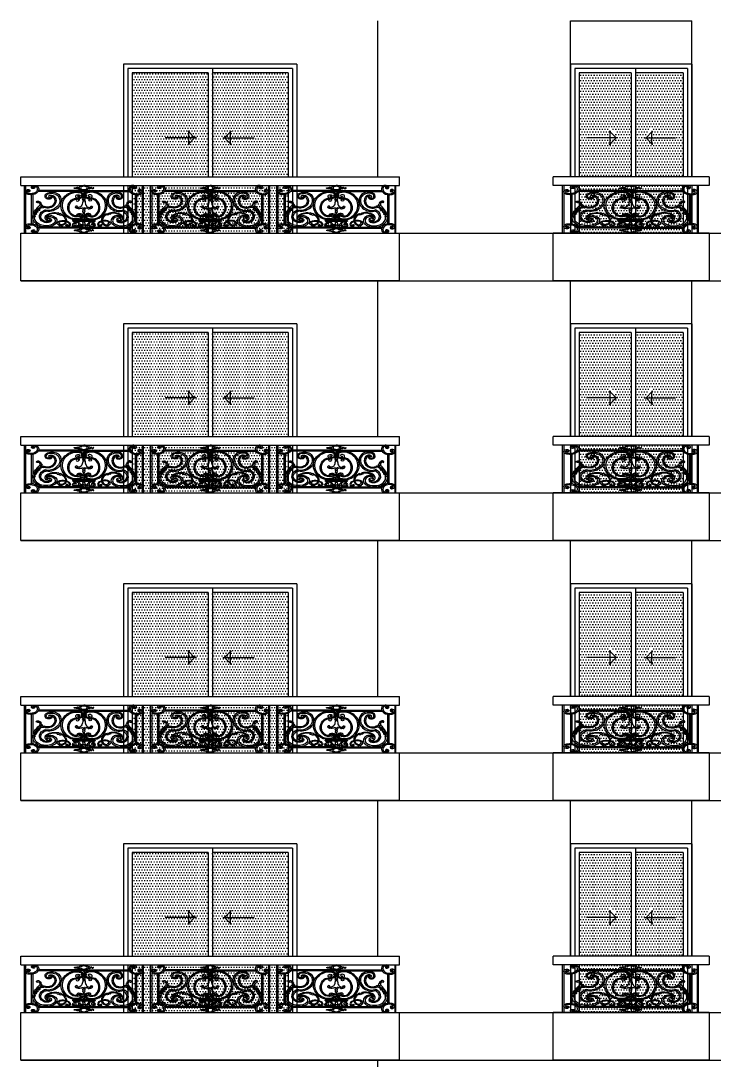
# Model space of a CAD drawing. Extents: x 185 to 567, y -69 to 170.
# Drawn here: x 330.2 to 338.2, y -39.64 to -27.64 of the extents above; entities that cross this region are included whole.
import ezdxf

# ---------------------------------------------------------------- set-up
doc = ezdxf.new("R2010")
doc.units = 0
doc.header["$LTSCALE"] = 0.25
doc.header["$MEASUREMENT"] = 0
doc.layers.get('0').update_dxf_attribs({"linetype": 'CONTINUOUS'})
for name, color, linetype in [('A-ELV 5', 51, 'CONTINUOUS'), ('A-ELV 6', 71, 'CONTINUOUS'), ('A-FerFroge', 156, 'CONTINUOUS'), ('A-groves', 8, 'CONTINUOUS'), ('A-WIN', 3, 'CONTINUOUS'), ('A-WIN HAT', 125, 'CONTINUOUS')]:
    doc.layers.add(name, color=color, linetype=linetype)

# ---------------------------------------------------------------- blocks, each defined once
blk = doc.blocks.new('A$C5D9A0A75')
at = {"color": 8}
for p, q in [((-0.242, -0.581), (-0.251, -0.572)), ((-0.242, -0.569), (-0.242, -0.581)), ((0.242, -0.569), (0.242, -0.581)), ((0.242, -0.581), (0.251, -0.572)), ((-0.251, -0.728), (-0.242, -0.719)), ((-0.242, -0.719), (-0.242, -0.731)), ((-0.152, -0.65), (-0.173, -0.65)), ((0.152, -0.65), (0.173, -0.65)), ((0.242, -0.719), (0.242, -0.731)), ((0.251, -0.728), (0.242, -0.719))]:
    blk.add_line(p, q, dxfattribs=at)
for p, q in [((-0.173, -0.65), (-0.513, -0.65)), ((0.173, -0.65), (0.513, -0.65))]:
    blk.add_line(p, q)
at = {"elevation": 0}
for points in [[(-0.242, -0.581), (-0.173, -0.65), (-0.242, -0.719), (-0.242, -0.581)], [(0.242, -0.581), (0.173, -0.65), (0.242, -0.719), (0.242, -0.581)]]:
    blk.add_lwpolyline(points, dxfattribs=at)
blk = doc.blocks.new('winnnn')
at = {"layer": 'A-WIN HAT'}
h = blk.add_hatch(dxfattribs=at)
h.set_pattern_fill('DOTS', color=256, scale=0.5, style=0)
h.set_pattern_definition([(0, (-0.6, -1.95), (0.015625, 0.03125), [0, -0.03125])])
h.paths.add_polyline_path([(0.6, -0.1), (0, -0.1), (0, -1.3), (0.6, -1.3)])
h.paths.add_polyline_path([(0.242, -0.73), (0.242, -0.868), (0.173, -0.799)], flags=16)
h.paths.add_polyline_path([(-0.05, -0.1), (-0.6, -0.1), (-0.6, -1.3), (-0.05, -1.3)])
h.paths.add_polyline_path([(-0.242, -0.73), (-0.173, -0.799), (-0.242, -0.868)], flags=16)
h.paths.add_polyline_path([(0.6, -1.4), (0, -1.4), (0, -1.95), (0.6, -1.95)])
h.paths.add_polyline_path([(-0.05, -1.4), (-0.6, -1.4), (-0.6, -1.95), (-0.05, -1.95)])
for p, q in [((-0.7, 0), (0.7, 0)), ((-0.7, 0), (-0.7, -1.3)), ((0.7, 0), (0.7, -1.3)), ((-0.65, -0.05), (0.65, -0.05)), ((-0.65, -0.05), (-0.65, -1.3)), ((-0.6, -0.1), (-0.05, -0.1)), ((-0.6, -0.1), (-0.6, -1.3)), ((-0.05, -0.05), (-0.05, -1.3, 0)), ((0, -0.1), (0.6, -0.1)), ((0, -0.1), (0, -1.3, 0)), ((0.6, -0.1), (0.6, -1.3)), ((0.65, -0.05), (0.65, -1.3)), ((-0.7, -1.4), (-0.7, -1.95)), ((-0.65, -1.4), (-0.65, -1.95)), ((-0.6, -1.4), (-0.6, -1.95)), ((-0.05, -1.4, 0), (-0.05, -1.95, 0)), ((0, -1.4, 0), (0, -1.95, 0)), ((0.6, -1.4), (0.6, -1.95)), ((0.65, -1.4), (0.65, -1.95)), ((0.7, -1.4), (0.7, -1.95))]:
    blk.add_line(p, q)
blk.add_blockref('A$C5D9A0A75', (0, -0.201, 0))
blk = doc.blocks.new('A$C50FD488D')
for p, q in [((0.209, -0.6483), (0.209, -0.1009)), ((0.2186, -0.0998), (0.2186, -0.6493)), ((0.6548, -0.123), (0.6628, -0.123)), ((0.6548, -0.1403), (0.6647, -0.1403)), ((0.7452, -0.1403), (0.7353, -0.1403)), ((0.7452, -0.123), (0.7372, -0.123)), ((1.1814, -0.0998), (1.1814, -0.6493)), ((1.191, -0.6483), (1.191, -0.1009)), ((0.2661, -0.2081), (0.2661, -0.5419)), ((0.2779, -0.2064), (0.2779, -0.5436)), ((0.7, -0.1694), (0.3225, -0.1694)), ((0.7, -0.1578), (0.3264, -0.1578)), ((0.4338, -0.1694), (0.4338, -0.178)), ((0.4426, -0.1694), (0.4426, -0.1784)), ((0.6783, -0.2087), (0.6783, -0.2183)), ((0.7, -0.2072), (0.6798, -0.2072)), ((0.6798, -0.2197), (0.7, -0.2197)), ((0.7, -0.1578), (1.0736, -0.1578)), ((0.7, -0.1694), (1.0775, -0.1694)), ((0.7, -0.2072), (0.7202, -0.2072)), ((0.7202, -0.2197), (0.7, -0.2197)), ((0.7217, -0.2087), (0.7217, -0.2183)), ((0.9574, -0.1694), (0.9574, -0.1784)), ((0.9662, -0.1694), (0.9662, -0.178)), ((1.1221, -0.2064), (1.1221, -0.5436)), ((1.1339, -0.2081), (1.1339, -0.5419)), ((0.5125, -0.2997), (0.5102, -0.2997)), ((0.5161, -0.2804), (0.5121, -0.2804)), ((0.7006, -0.2627), (0.6887, -0.2627)), ((0.7006, -0.2784), (0.6904, -0.2784)), ((0.695, -0.2742), (0.695, -0.2784)), ((0.6994, -0.2627), (0.7113, -0.2627)), ((0.6994, -0.2784), (0.7096, -0.2784)), ((0.705, -0.2742), (0.705, -0.2784)), ((0.8839, -0.2804), (0.8879, -0.2804)), ((0.8875, -0.2997), (0.8898, -0.2997)), ((0.6839, -0.3272), (0.6818, -0.3272)), ((0.6957, -0.3623), (0.6957, -0.3754)), ((0.7043, -0.3623), (0.7043, -0.3754)), ((0.7161, -0.3272), (0.7182, -0.3272)), ((0.7, -0.4498), (0.675, -0.4498)), ((0.7, -0.4498), (0.725, -0.4498)), ((0.6071, -0.508), (0.6071, -0.5113)), ((0.6101, -0.5051), (0.7, -0.5051)), ((0.6101, -0.5142), (0.7, -0.5142)), ((0.6196, -0.4984), (0.7, -0.4984)), ((0.6196, -0.4984), (0.6196, -0.5051)), ((0.7, -0.4984), (0.6493, -0.4984)), ((0.7, -0.5051), (0.6493, -0.5051)), ((0.7, -0.5142), (0.6493, -0.5142)), ((0.6721, -0.4527), (0.6721, -0.4606)), ((0.675, -0.4635), (0.7, -0.4635)), ((0.6904, -0.5142), (0.6904, -0.5216)), ((0.725, -0.4635), (0.7, -0.4635)), ((0.7, -0.4984), (0.7507, -0.4984)), ((0.7804, -0.4984), (0.7, -0.4984)), ((0.7, -0.5051), (0.7507, -0.5051)), ((0.7899, -0.5051), (0.7, -0.5051)), ((0.7, -0.5142), (0.7507, -0.5142)), ((0.7899, -0.5142), (0.7, -0.5142)), ((0.7096, -0.5142), (0.7096, -0.5216)), ((0.7279, -0.4527), (0.7279, -0.4606)), ((0.7804, -0.4984), (0.7804, -0.5051)), ((0.7929, -0.508), (0.7929, -0.5113)), ((0.7, -0.5806), (0.3225, -0.5806)), ((0.7, -0.5922), (0.3264, -0.5922)), ((0.6896, -0.5511), (0.6913, -0.5511)), ((0.6913, -0.5365), (0.6913, -0.5511)), ((0.7, -0.5806), (1.0775, -0.5806)), ((0.7, -0.5922), (1.0736, -0.5922)), ((0.7087, -0.5365), (0.7087, -0.5511)), ((0.7104, -0.5511), (0.7087, -0.5511)), ((0.6548, -0.6097), (0.6647, -0.6097)), ((0.6548, -0.627), (0.6628, -0.627)), ((0.7452, -0.6097), (0.7353, -0.6097)), ((0.7452, -0.627), (0.7372, -0.627))]:
    blk.add_line(p, q)
at = {"extrusion": (0, 0, -1)}
for centre, major_axis, ratio, start_param, end_param in [((0.2448, -0.173), (0.0261, 0), 0.986193, 2.925853, 4.340517), ((0.241, -0.1635), (0.0157, 0), 0.986193, 4.340517, 6.796357), ((0.2823, -0.1222), (0.0157, 0), 0.986193, 1.044957, 3.500797), ((0.2921, -0.1258), (-0.0261, 0), 0.986193, 0.359204, 1.773868), ((0.2921, -0.1258), (0.014, 0), 0.986193, 3.500797, 4.101526), ((0.2934, -0.1324), (0.0205, 0), 0.986193, 4.240292, 5.936586), ((0.2858, -0.128), (-0.00887, 0), 0.986193, 1.609909, 4.186549), ((0.2934, -0.1324), (-0.0326, 0), 0.986193, 1.693369, 2.794993), ((0.2625, -0.1436), (-0.0534, 0), 0.986193, 2.793121, 3.920657), ((0.2625, -0.1436), (-0.0655, 0), 0.986193, 2.793121, 3.920657), ((0.6222, -0.13), (-0.0028, 0), 0.986193, -0.347364, 2.45784), ((0.6295, -0.1254), (-0.0114, 0), 0.986193, 4.153001, 5.767627), ((0.6295, -0.1254), (-0.00588, 0), 0.986193, 3.689898, 5.767627), ((0.6391, -0.1312), (-0.00547, 0), 0.986193, 0.548305, 1.353902), ((0.6406, -0.1429), (0.00954, 0), 0.986193, 4.147409, 5.443922), ((0.64, -0.1359), (0.0103, 0), 0.986193, 4.517077, 4.873859), ((0.6413, -0.1028), (0.0235, 0), 0.986193, 1.128208, 1.558447), ((0.645, -0.138), (-0.00206, 0.00206), 1, 1.523847, 1.779943), ((0.6548, -0.1317), (0.00879, 0), 0.986193, 1.570796, 2.558971), ((0.6548, -0.1317), (0.00879, 0), 0.986193, 4.310092, 4.712389), ((0.7, -0.1293), (-0.0381, 0), 0.770201, 4.712389, 7.853982), ((0.7, -0.1293), (-0.0273, 0.0003), 0.684091, 4.704331, 7.845923), ((0.2516, -0.1742), (0.0326, 0), 0.986193, 1.904728, 3.006352), ((0.2516, -0.1742), (0.0205, 0), 0.986193, 1.904728, 3.601022), ((0.2448, -0.173), (0.014, 0), 0.986193, 3.739788, 4.340517), ((0.2447, -0.165), (0.00696, 0), 0.986193, 3.141593, 9.424778), ((0.247, -0.1668), (0.00887, 0), 0.986193, 0.513172, 3.089812), ((0.2625, -0.1436), (-0.0655, 0), 0.986193, 3.920657, 5.048192), ((0.2625, -0.1436), (-0.0534, 0), 0.986193, 3.920657, 5.048192), ((0.411, -0.2282), (0.0318, 0), 0.986193, 1.02315, 3.250179), ((0.4243, -0.2245), (0.045, 0), 0.986193, 3.136144, 4.437415), ((0.4243, -0.2245), (0.0343, 0), 0.986193, 3.117833, 4.149148), ((0.4308, -0.257), (-0.0667, 0), 0.986193, 1.189802, 2.81634), ((0.419, -0.2277), (0.0104, 0), 0.986193, 3.141593, 9.424778), ((0.4306, -0.2453), (0.0316, 0), 0.986193, 4.08399, 5.814843), ((0.4353, -0.2481), (-0.0711, 0), 0.986193, 1.239292, 2.685863), ((0.4148, -0.2381), (-0.0213, 0), 0.986193, 1.766722, 4.073893), ((0.4306, -0.2453), (0.021, 0), 0.986193, -1.540418, -0.468342), ((0.3935, -0.2713), (0.119, 0), 0.986193, -0.478494, 0.140238), ((0.683, -0.3257), (-0.1734, 0), 0.986193, 0.307207, 0.972216), ((0.683, -0.3257), (0.1621, 0), 0.986193, 3.544055, 4.113809), ((0.6371, -0.2594), (0.092, 0), 0.986193, 4.113809, 5.142554), ((0.6371, -0.2594), (0.0807, 0), 0.986193, 4.113809, 5.142554), ((0.6575, -0.2273), (0.0253, 0), 0.986193, 1.662425, 3.379143), ((0.6513, -0.2258), (-0.0189, 0), 0.986193, 0.23755, 1.917148), ((0.6541, -0.2182), (-0.0107, 0), 0.986193, 1.917148, 5.316293), ((0.6588, -0.2128), (0.04, 0), 0.986193, 0.177072, 1.662425), ((0.6588, -0.2128), (-0.0287, 0), 0.986193, 3.389621, 4.490786), ((0.6588, -0.2128), (-0.0287, 0), 0.986193, 2.000961, 2.94312), ((0.6588, -0.2128), (-0.04, 0), 0.986193, 2.000961, 2.99964), ((0.6798, -0.2087), (0.00147, 0), 0.986193, 3.141593, 4.712389), ((0.6798, -0.2183), (0.00147, 0), 0.986193, 1.570796, 3.141593), ((0.7044, -0.1907), (0.0109, 0), 0.986193, 2.526413, 3.810715), ((0.6844, -0.1751), (-0.0145, 0), 0.986193, 2.72718, 3.810715), ((0.3143, -0.2907), (-0.0071, 0), 0.986193, 4.239124, 6.908824), ((0.3209, -0.2953), (0.0152, 0), 0.986193, 3.767232, 5.474069), ((0.3224, -0.3063), (-0.0107, 0), 0.986193, 1.097531, 2.553849), ((0.2998, -0.3171), (0.0457, 0), 0.986193, -0.809116, -0.712984), ((0.3358, -0.2921), (0.00146, 0), 0.986193, 1.387681, 3.665061), ((0.3315, -0.2897), (-0.00351, 0), 0.986193, 2.51217, 3.665061), ((0.3376, -0.3017), (-0.00841, 0), 0.986193, 1.387681, 2.785357), ((0.332, -0.3037), (-0.0144, 0), 0.986193, 2.785357, 3.792328), ((0.411, -0.2282), (0.0212, 0), 0.986193, 1.359839, 3.277918), ((0.4148, -0.2381), (0.0107, 0), 0.986193, -0.207114, 1.517375), ((0.3821, -0.2825), (0.1293, 0), 0.986193, 0.040903, 1.04538), ((0.3646, -0.2783), (0.0949, 0), 0.986193, -0.468342, 0.502042), ((0.3646, -0.2783), (-0.1056, 0), 0.986193, 2.67325, 3.643635), ((0.3738, -0.2759), (-0.1269, 0), 0.986193, 2.81634, 3.559374), ((0.6364, -0.3304), (0, 0.168), 0.749863, 2.987054, 5.054443), ((0.6372, -0.3587), (0, 0.1102), 0.634622, -1.455899, 0.198074), ((0.6441, -0.2665), (-0.0174, 0), 0.986193, 1.67343, 3.999532), ((0.6618, -0.2272), (0.0138, 0), 0.986193, 1.325993, 3.162944), ((0.5118, -0.2802), (0.1786, 0), 0.986193, -0.010351, 0.269948), ((0.7013, -0.2633), (-0.0127, 0), 0.986193, -1.050198, 0.054521), ((0.6956, -0.2483), (0.00484, 0), 0.986193, 2.222604, 4.060581), ((0.6951, -0.2595), (0.00403, 0), 0.986193, 2.222604, 4.060581), ((0.6833, -0.2323), (0.0155, 0), 0.986193, -0.501731, 0.918989), ((0.691, -0.2542), (0.00273, 0), 0.986193, -0.918989, 0.918989), ((0.6936, -0.5929), (-0.4456, 0), 0.986193, 0.456975, 0.619356), ((0.2462, -0.3282), (0.0854, 0), 0.986193, 0.444529, 0.783696), ((0.3269, -0.3661), (-0.00411, 0), 0.986193, 0.444529, 3.917405), ((0.3343, -0.3726), (-0.00575, 0), 0.986193, -0.597423, 0.701205), ((0.3036, -0.3187), (0.0334, 0), 0.986193, -0.587743, 0.619356), ((0.3359, -0.3583), (0.00328, 0), 0.986193, 1.056125, 3.391753), ((0.3327, -0.3493), (-0.0083, 0), 0.986193, 3.078791, 4.711877), ((0.3629, -0.3816), (-0.0264, 0), 0.986193, -0.122631, 0.984654), ((0.341, -0.3672), (-0.00708, 0), 0.986193, 1.056125, 1.960136), ((0.3461, -0.3481), (0.00514, 0), 0.986193, 1.224743, 3.000432), ((0.3437, -0.3407), (0.00156, 0), 0.986193, 2.393715, 4.557851), ((0.3389, -0.3451), (-0.00499, 0), 0.986193, 2.393715, 2.865382), ((0.3445, -0.3136), (0.00147, 0), 0.986193, 1.906583, 3.426498), ((0.3456, -0.3139), (-0.00182, 0.00182), 1, 5.778964, 6.141834), ((0.3431, -0.3375), (0.00181, 0), 0.986193, -0.253663, 1.416259), ((0.3451, -0.3434), (-0.00147, 0), 0.986193, 4.095125, 6.006974), ((0.3617, -0.373), (-0.0219, 0), 0.986193, 0.60362, 0.944428), ((0.3386, -0.3303), (0.0165, 0), 0.986193, -1.23501, -0.133651), ((0.3466, -0.3366), (-0.00175, 0), 0.986193, -0.253663, 2.002078), ((0.36, -0.3641), (0.0243, 0), 0.986193, 4.095125, 5.362212), ((0.3487, -0.3289), (-0.00629, 0), 0.986193, 3.007942, 4.929364), ((0.3483, -0.3542), (-0.00144, 0), 0.986193, 1.218517, 4.325141), ((0.3617, -0.373), (0.0189, 0), 0.986193, 3.923198, 5.156681), ((0.3985, -0.2966), (0.0669, 0), 0.986193, 0.502042, 2.015089), ((0.4005, -0.2989), (0.0534, 0), 0.986193, 0.481174, 2.075535), ((0.3828, -0.2799), (-0.117, 0), 0.986193, 3.559374, 4.361123), ((0.6372, -0.3581), (0, 0.1052), 0.664345, 2.792693, 4.826957), ((0.6481, -0.3501), (-0.0189, 0), 0.986193, 4.424307, 6.467477), ((0.6382, -0.3467), (0.00867, 0), 0.986193, 3.141593, 9.424778), ((0.6534, -0.327), (0.0285, 0), 0.986193, 0.005829, 1.918893), ((0.6599, -0.3629), (-0.00819, 0), 0.986193, 3.762001, 5.60071), ((0.6777, -0.3759), (0.014, 0), 0.986193, 3.787884, 5.054616), ((0.6841, -0.3565), (-0.0067, 0), 0.986193, 3.987504, 4.964118), ((0.6917, -0.365), (-0.00484, 0), 0.986193, 0.845912, 2.529622), ((0.4242, -0.4623), (0.1454, 0), 0.986193, 3.070847, 3.598568), ((0.4249, -0.4637), (-0.1398, 0), 0.986193, 0.223137, 0.363351), ((0.2922, -0.4288), (-0.00571, 0), 0.986193, 3.508652, 5.408534), ((0.3069, -0.4463), (0.0127, 0), 0.986193, 2.444401, 4.409658), ((0.2968, -0.4152), (-0.00258, 0), 0.986193, 0.190764, 3.677531), ((0.3022, -0.4326), (-0.00495, 0), 0.986193, 0.367059, 1.782679), ((0.3022, -0.4183), (-0.00375, 0), 0.986193, -1.206139, 0.535939), ((0.3086, -0.4016), (-0.00766, 0), 0.986193, -0.544841, 0.757911), ((0.2993, -0.4259), (-0.00441, 0), 0.986193, 1.935454, 3.61259), ((0.3074, -0.4023), (-0.00629, 0), 0.986193, 3.685922, 5.738345), ((0.3031, -0.4013), (-0.00496, 0), 0.986193, 1.545099, 3.312198), ((0.3044, -0.4283), (-0.00631, 0), 0.986193, 2.192956, 4.91313), ((0.3122, -0.4176), (0.00705, 0), 0.986193, 2.192956, 4.9735), ((0.3085, -0.3882), (-0.00191, 0), 0.986193, 3.7565, 6.59316), ((0.3112, -0.4027), (0.00326, 0), 0.986193, 1.079241, 3.312198), ((0.3271, -0.4011), (0.0209, 0), 0.986193, 3.756501, 4.081862), ((0.3154, -0.4058), (-0.00536, 0), 0.986193, 2.583833, 4.9735), ((0.3066, -0.3735), (0.0138, 0), 0.986193, 0.400155, 0.940269), ((0.3302, -0.3967), (-0.0121, 0), 0.986193, -0.557759, 0.436551), ((0.3256, -0.3946), (0.00706, 0), 0.986193, 3.578144, 5.326019), ((0.3231, -0.3804), (-0.00404, 0), 0.986193, 0.400155, 2.512824), ((0.3279, -0.3769), (0.00194, 0), 0.986193, -0.597423, 2.512824), ((0.4093, -0.4607), (0.0759, 0), 0.986193, 2.176291, 3.342001), ((0.3323, -0.3853), (0.00445, 0), 0.986193, -0.122631, 2.184426), ((0.4137, -0.4531), (-0.0791, 0), 0.986193, 0.094175, 1.069333), ((0.4093, -0.4607), (0.0653, 0), 0.986193, 2.176291, 3.613177), ((0.4591, -0.4875), (0.1219, 0), 0.986193, 3.626248, 3.961743), ((0.4259, -0.4735), (-0.0471, 0), 0.986193, -0.551208, 0.847252), ((0.3793, -0.3901), (0.00656, 0), 0.986193, 4.127294, 5.247131), ((0.3829, -0.4142), (-0.0164, 0), 0.986193, 1.131987, 1.889406), ((0.4068, -0.3443), (0.0474, 0), 0.986193, 1.219531, 2.105538), ((0.4259, -0.4735), (0.0395, 0), 0.986193, 3.247905, 3.988844), ((0.4246, -0.4926), (-0.0447, 0), 0.986193, 0.555033, 2.128552), ((0.4107, -0.3311), (-0.0723, 0), 0.986193, 4.186973, 5.030999), ((0.46, -0.5116), (-0.0986, 0), 0.986193, 0.847252, 1.876614), ((0.46, -0.5116), (-0.091, 0), 0.986193, 0.847252, 1.775558), ((0.4869, -0.4275), (0.00925, 0), 0.986193, 3.141593, 9.424778), ((0.5044, -0.435), (0.00925, 0), 0.986193, 3.141593, 9.424778), ((0.46, -0.5116), (0.0986, 0), 0.986193, -1.051426, -0.604473), ((0.46, -0.5116), (0.091, 0), 0.986193, -0.95037, -0.604473), ((0.5419, -0.4474), (-0.00969, 0), 0.986193, 0.203134, 1.344916), ((0.6613, -0.4415), (-0.0187, 0), 0.986193, -0.611101, 1.440214), ((0.6625, -0.4377), (0.00464, 0), 0.986193, 1.87872, 4.710272), ((0.6629, -0.4536), (0.031, 0), 0.986193, 4.581806, 6.159658), ((0.6628, -0.4536), (0.0208, 0), 0.986193, 4.699759, 6.096997), ((0.675, -0.4527), (0.00294, 0), 0.986193, 3.141593, 4.712389), ((0.6934, -0.3825), (0.00433, 0), 0.986193, 1.875147, 4.408038), ((0.6963, -0.4005), (-0.00587, 0), 0.986193, -0.780965, 0.780965), ((0.6904, -0.3729), (-0.00589, 0), 0.986193, 3.583441, 4.408038), ((0.6906, -0.3915), (0.00524, 0), 0.986193, -1.266445, 1.266445), ((0.6868, -0.4098), (0.00756, 0), 0.986193, -0.780965, -0.059676), ((0.7035, -0.4388), (-0.0108, 0), 0.986193, -0.769176, 0.965496), ((0.706, -0.4126), (0.0121, 0), 0.986193, 2.301082, 3.417667), ((0.6938, -0.4481), (0.00262, 0), 0.986193, -0.769176, 0.769176), ((0.6942, -0.4256), (0.0055, 0), 0.986193, -0.84051, 0.965496), ((0.3853, -0.4756), (0.1062, 0), 0.986193, 2.22596, 3.172079), ((0.2876, -0.4578), (0.0038, 0), 0.986193, 3.141593, 9.424778), ((0.3854, -0.4756), (0.0917, 0), 0.986193, 2.216856, 3.176603), ((0.3217, -0.4709), (0.028, 0), 0.986193, 3.087824, 3.501086), ((0.2959, -0.4577), (0.00362, 0), 0.986193, -1.200664, 1.691177), ((0.3943, -0.4821), (0.0496, 0), 0.986193, 1.018559, 2.176291), ((0.3943, -0.4821), (0.0389, 0), 0.986193, 1.018559, 2.176291), ((0.4021, -0.4879), (-0.0193, 0), 0.986193, 3.502327, 5.731977), ((0.4208, -0.4878), (-0.0279, 0), 0.986193, 0.006108, 1.81447), ((0.3972, -0.4873), (0.00434, 0), 0.986193, -0.037495, 3.068222), ((0.4143, -0.4918), (0.0135, 0), 0.986193, 3.494217, 5.041103), ((0.4067, -0.5019), (0.0153, 0), 0.986193, -0.500246, 1.018559), ((0.4067, -0.5019), (-0.026, 0), 0.986193, 2.049556, 4.160152), ((0.4116, -0.5096), (-0.0517, 0), 0.986193, 1.883649, 3.597263), ((0.4116, -0.5096), (0.0662, 0), 0.986193, -0.984044, 0.45567), ((0.5195, -0.5424), (-0.0388, 0), 0.986193, -0.010266, 1.508225), ((0.5144, -0.5326), (-0.02, 0), 0.986193, -0.153938, 1.183318), ((0.5198, -0.5432), (-0.0319, 0), 0.986193, 1.15152, 1.500262), ((0.5243, -0.5808), (-0.0781, 0), 0.986193, 1.477321, 2.262749), ((0.5243, -0.5808), (-0.0704, 0), 0.986193, 1.477321, 2.262749), ((0.4992, -0.5119), (-0.0556, 0), 0.986193, 3.300043, 4.143488), ((0.4724, -0.5031), (-0.0759, 0), 0.986193, 2.537119, 3.56788), ((0.4724, -0.5031), (0.0836, 0), 0.986193, -0.604473, 0.213243), ((0.5419, -0.4474), (0.00969, 0), 0.986193, 0.579329, 1.596479), ((0.5501, -0.55), (-0.0375, 0), 0.986193, 2.265705, 3.10214), ((0.6101, -0.508), (0.00294, 0), 0.986193, 3.141593, 4.712389), ((0.6101, -0.5113), (-0.00294, 0), 0.986193, 4.712389, 6.283185), ((0.6209, -0.5218), (-0.00525, 0), 0.986193, 4.527174, 6.98995), ((0.6335, -0.5468), (0.0332, 0), 0.986193, 4.187766, 6.285251), ((0.6335, -0.5468), (-0.0233, 0), 0.986193, 1.046173, 3.586786), ((0.6447, -0.4482), (0.0501, 0), 0.986193, 0.31332, 1.348449), ((0.6504, -0.4512), (0.0333, 0), 0.986193, 0.38402, 1.030313), ((0.675, -0.4606), (-0.00294, 0), 0.986193, 4.712389, 6.283185), ((0.695, -0.5214), (0.00463, 0), 0.986193, 1.620238, 3.108149), ((0.6997, -0.4788), (-0.00775, 0), 0.986193, -0.81588, 0.81588), ((0.689, -0.4676), (0.0079, 0), 0.986193, -0.546224, 0.81588), ((0.6877, -0.4914), (0.00973, 0), 0.986193, -0.81588, 0.81588), ((0.2448, -0.577), (-0.0261, 0), 0.986193, -1.198924, 0.21574), ((0.2516, -0.5758), (-0.0326, 0), 0.986193, 0.13524, 1.236864), ((0.2516, -0.5758), (0.0205, 0), 0.986193, 2.682163, 4.378457), ((0.2448, -0.577), (-0.014, 0), 0.986193, -1.198924, -0.598195), ((0.241, -0.5865), (-0.0157, 0), 0.986193, 2.628421, 5.084261), ((0.2447, -0.585), (0.00696, 0), 0.986193, 3.141593, 9.424778), ((0.247, -0.5832), (-0.00887, 0), 0.986193, 0.05178, 2.628421), ((0.2625, -0.6064), (0.0655, 0), 0.986193, 4.376586, 5.504121), ((0.2625, -0.6064), (0.0534, 0), 0.986193, 4.376586, 5.504121), ((0.2625, -0.6064), (0.0534, 0), 0.986193, -0.779064, 0.348471), ((0.2625, -0.6064), (-0.0655, 0), 0.986193, 2.362528, 3.490064), ((0.3775, -0.4944), (-0.0865, 0), 0.986193, 4.712389, 5.430246), ((0.3775, -0.4944), (-0.072, 0), 0.986193, 4.695569, 5.430246), ((0.3915, -0.4868), (0.0953, 0), 0.986193, 0.581027, 1.717764), ((0.3915, -0.4865), (-0.081, 0), 0.986193, 3.748469, 4.870759), ((0.4892, -0.5422), (-0.00856, 0), 0.986193, 2.258777, 6.210372), ((0.4995, -0.5557), (-0.00856, 0), 0.986193, -1.220497, 2.8792), ((0.5067, -0.5257), (0.0397, 0), 0.986193, 0.971295, 1.828835), ((0.5049, -0.5732), (0.00492, 0), 0.986193, 2.129858, 4.153328), ((0.4978, -0.5619), (0.0086, 0), 0.986193, 0.273969, 1.011735), ((0.5001, -0.5809), (-0.00425, 0), 0.986193, 2.129858, 3.088852), ((0.5138, -0.5305), (-0.0241, 0), 0.986193, 4.01445, 4.96415), ((0.5225, -0.5619), (-0.0086, 0), 0.986193, -1.011735, -0.273969), ((0.5201, -0.5809), (-0.00425, 0), 0.986193, 0.05274, 1.011735), ((0.5153, -0.5732), (-0.00492, 0), 0.986193, 2.129858, 4.153328), ((0.4992, -0.5119), (-0.0479, 0), 0.986193, 3.629804, 4.033873), ((0.5604, -0.5612), (0.00859, 0), 0.986193, 2.449744, 4.261139), ((0.56, -0.5594), (0.00684, 0), 0.986193, 3.141593, 9.424778), ((0.5677, -0.5552), (-0.0181, 0), 0.986193, 4.232351, 5.591336), ((0.5677, -0.5552), (0.0104, 0), 0.986193, 1.090758, 1.92466), ((0.5501, -0.55), (0.0298, 0), 0.986193, -0.875887, -0.023874), ((0.566, -0.5518), (-0.0143, 0), 0.986193, 2.957403, 4.232351), ((0.566, -0.5518), (0.0219, 0), 0.986193, -0.154706, 1.090758), ((0.6303, -0.5559), (0.0253, 0), 0.986193, 1.521268, 3.60072), ((0.6223, -0.5518), (-0.0163, 0), 0.986193, 0.44789, 2.354725), ((0.6309, -0.5559), (0.0159, 0), 0.986193, 1.544729, 3.589483), ((0.6306, -0.5454), (-0.0265, 0), 0.986193, 3.586786, 4.686322), ((0.6319, -0.5465), (0.0348, 0), 0.986193, 0.432203, 1.57951), ((0.6335, -0.5468), (0.0233, 0.0233), 1, 1.165751, 1.225211), ((0.6629, -0.5649), (0.00605, 0), 0.986193, -1.339211, -0.50515), ((0.6682, -0.5516), (-0.00509, 0), 0.986193, 1.277223, 2.908786), ((0.675, -0.5583), (0.00781, 0), 0.986193, 1.353928, 2.636442), ((0.6815, -0.5485), (0.00856, 0), 0.986193, 0.31267, 2.908786), ((0.6789, -0.5753), (0.00989, 0), 0.986193, 4.495521, 5.311814), ((0.6873, -0.5607), (-0.00726, 0), 0.986193, 3.205723, 5.116798), ((0.6976, -0.5357), (-0.00637, 0), 0.986193, -0.119702, 1.112412), ((0.6979, -0.5614), (0.00336, 0), 0.986193, 3.205723, 4.562542), ((0.6938, -0.528), (-0.00233, 0), 0.986193, 2.029181, 4.254004), ((0.6971, -0.5559), (-0.00221, 0), 0.986193, 3.148587, 4.562542), ((0.7005, -0.5558), (0.000869, 0.000869), 1, 3.843332, 5.068991), ((0.7, -0.6207), (-0.0381, 0), 0.770201, 7.853982, 10.995574), ((0.2823, -0.6278), (-0.0157, 0), 0.986193, -0.359204, 2.096636), ((0.2921, -0.6242), (0.0261, 0), 0.986193, 1.367724, 2.782388), ((0.284, -0.6242), (0.00696, 0), 0.986193, 3.141593, 9.424778), ((0.2921, -0.6242), (-0.014, 0), 0.986193, -0.959933, -0.359204), ((0.2934, -0.6176), (-0.0205, 0), 0.986193, 3.488192, 5.184486), ((0.2858, -0.622), (0.00887, 0), 0.986193, -1.044957, 1.531684), ((0.2934, -0.6176), (0.0326, 0), 0.986193, 0.3466, 1.448224), ((0.6222, -0.62), (0.0028, 0), 0.986193, 0.683753, 3.488957), ((0.6295, -0.6246), (0.0114, 0), 0.986193, 3.657151, 5.271777), ((0.6295, -0.6246), (0.00588, 0), 0.986193, 3.657151, 5.73488), ((0.6391, -0.6188), (0.00547, 0), 0.986193, 1.78769, 2.593288), ((0.6406, -0.6071), (0.00954, 0), 0.986193, 0.839263, 2.135776), ((0.64, -0.6141), (0.0103, 0), 0.986193, 1.409326, 1.766108), ((0.6413, -0.6472), (0.0235, 0), 0.986193, -1.558447, -1.128208), ((0.645, -0.612), (0.00206, 0.00206), 1, 1.36165, 1.617745), ((0.6548, -0.6183), (-0.00879, 0), 0.986193, 0.582622, 1.570796), ((0.6548, -0.6183), (0.00879, 0), 0.986193, 1.570796, 1.973093), ((0.7, -0.6207), (-0.0273, 0.0003), 0.684091, 1.562738, 4.704331)]:
    blk.add_ellipse(centre, major_axis=major_axis, ratio=ratio, start_param=start_param, end_param=end_param, dxfattribs=at)
for centre, major_axis in [((0.284, -0.1258), (-0.00696, 0)), ((0.648, -0.2711), (-0.0114, 0)), ((0.3399, -0.3042), (-0.00331, 0)), ((0.6569, -0.4495), (-0.00865, 0)), ((0.6274, -0.5486), (-0.0105, 0))]:
    blk.add_ellipse(centre, major_axis=major_axis, ratio=0.986193, dxfattribs=at)
for centre, major_axis, ratio, start_param, end_param in [((0.7, -0.1293), (0.0381, 0), 0.770201, 4.712389, 7.853982), ((0.7, -0.1293), (0.0273, 0.0003), 0.684091, 4.704331, 7.845923), ((0.7452, -0.1317), (-0.00879, 0), 0.986193, 4.310092, 4.712389), ((0.7452, -0.1317), (-0.00879, 0), 0.986193, 1.570796, 2.558971), ((0.7587, -0.1028), (-0.0235, 0), 0.986193, 1.128208, 1.558447), ((0.755, -0.138), (0.00206, 0.00206), 1, 1.523847, 1.779943), ((0.7594, -0.1429), (-0.00954, 0), 0.986193, 4.147409, 5.443922), ((0.76, -0.1359), (-0.0103, 0), 0.986193, 4.517077, 4.873859), ((0.7609, -0.1312), (0.00547, 0), 0.986193, 0.548305, 1.353902), ((0.7705, -0.1254), (0.0114, 0), 0.986193, 4.153001, 5.767627), ((0.7705, -0.1254), (0.00588, 0), 0.986193, 3.689898, 5.767627), ((0.7778, -0.13), (0.0028, 0), 0.986193, -0.347364, 2.45784), ((1.1375, -0.1436), (0.0655, 0), 0.986193, 2.793121, 3.920657), ((1.1066, -0.1324), (0.0326, 0), 0.986193, 1.693369, 2.794993), ((1.1375, -0.1436), (0.0534, 0), 0.986193, 2.793121, 3.920657), ((1.1066, -0.1324), (-0.0205, 0), 0.986193, 4.240292, 5.936586), ((1.1079, -0.1258), (0.0261, 0), 0.986193, 0.359204, 1.773868), ((1.1142, -0.128), (0.00887, 0), 0.986193, 1.609909, 4.186549), ((1.1177, -0.1222), (-0.0157, 0), 0.986193, 1.044957, 3.500797), ((1.1079, -0.1258), (-0.014, 0), 0.986193, 3.500797, 4.101526), ((1.159, -0.1635), (-0.0157, 0), 0.986193, 4.340517, 6.796357), ((1.1552, -0.173), (-0.0261, 0), 0.986193, 2.925853, 4.340517), ((0.7156, -0.1751), (0.0145, 0), 0.986193, 2.72718, 3.810715), ((0.7412, -0.2128), (0.04, 0), 0.986193, 2.000961, 2.99964), ((0.7412, -0.2128), (-0.04, 0), 0.986193, 0.177072, 1.662425), ((0.6956, -0.1907), (-0.0109, 0), 0.986193, 2.526413, 3.810715), ((0.7412, -0.2128), (0.0287, 0), 0.986193, 2.000961, 2.94312), ((0.7412, -0.2128), (0.0287, 0), 0.986193, 3.389621, 4.490786), ((0.7202, -0.2087), (-0.00147, 0), 0.986193, 3.141593, 4.712389), ((0.7202, -0.2183), (-0.00147, 0), 0.986193, 1.570796, 3.141593), ((0.7629, -0.2594), (-0.092, 0), 0.986193, 4.113809, 5.142554), ((0.7629, -0.2594), (-0.0807, 0), 0.986193, 4.113809, 5.142554), ((0.7459, -0.2182), (0.0107, 0), 0.986193, 1.917148, 5.316293), ((0.7487, -0.2258), (0.0189, 0), 0.986193, 0.23755, 1.917148), ((0.7425, -0.2273), (-0.0253, 0), 0.986193, 1.662425, 3.379143), ((0.717, -0.3257), (-0.1621, 0), 0.986193, 3.544055, 4.113809), ((0.717, -0.3257), (0.1734, 0), 0.986193, 0.307207, 0.972216), ((1.0065, -0.2713), (-0.119, 0), 0.986193, -0.478494, 0.140238), ((0.9647, -0.2481), (0.0711, 0), 0.986193, 1.239292, 2.685863), ((0.9692, -0.257), (0.0667, 0), 0.986193, 1.189802, 2.81634), ((0.9694, -0.2453), (-0.0316, 0), 0.986193, 4.08399, 5.814843), ((0.9694, -0.2453), (-0.021, 0), 0.986193, -1.540418, -0.468342), ((0.9852, -0.2381), (0.0213, 0), 0.986193, 1.766722, 4.073893), ((0.981, -0.2277), (-0.0104, 0), 0.986193, 3.141593, 9.424778), ((0.989, -0.2282), (-0.0318, 0), 0.986193, 1.02315, 3.250179), ((0.9757, -0.2245), (-0.045, 0), 0.986193, 3.136144, 4.437415), ((0.9757, -0.2245), (-0.0343, 0), 0.986193, 3.117833, 4.149148), ((1.1375, -0.1436), (0.0655, 0), 0.986193, 3.920657, 5.048192), ((1.1375, -0.1436), (0.0534, 0), 0.986193, 3.920657, 5.048192), ((1.153, -0.1668), (-0.00887, 0), 0.986193, 0.513172, 3.089812), ((1.1553, -0.165), (-0.00696, 0), 0.986193, 3.141593, 9.424778), ((1.1484, -0.1742), (-0.0205, 0), 0.986193, 1.904728, 3.601022), ((1.1484, -0.1742), (-0.0326, 0), 0.986193, 1.904728, 3.006352), ((1.1552, -0.173), (-0.014, 0), 0.986193, 3.739788, 4.340517), ((0.7167, -0.2323), (-0.0155, 0), 0.986193, -0.501731, 0.918989), ((0.6987, -0.2633), (0.0127, 0), 0.986193, -1.050198, 0.054521), ((0.709, -0.2542), (-0.00273, 0), 0.986193, -0.918989, 0.918989), ((0.7044, -0.2483), (-0.00484, 0), 0.986193, 2.222604, 4.060581), ((0.7049, -0.2595), (-0.00403, 0), 0.986193, 2.222604, 4.060581), ((0.8882, -0.2802), (-0.1786, 0), 0.986193, -0.010351, 0.269948), ((0.7382, -0.2272), (-0.0138, 0), 0.986193, 1.325993, 3.162944), ((0.7559, -0.2665), (0.0174, 0), 0.986193, 1.67343, 3.999532), ((0.7636, -0.3304), (0, 0.168), 0.749863, 2.987054, 5.054443), ((0.7628, -0.3587), (0, 0.1102), 0.634622, -1.455899, 0.198074), ((1.0179, -0.2825), (-0.1293, 0), 0.986193, 0.040903, 1.04538), ((1.0262, -0.2759), (0.1269, 0), 0.986193, 2.81634, 3.559374), ((1.0354, -0.2783), (0.1056, 0), 0.986193, 2.67325, 3.643635), ((1.0354, -0.2783), (-0.0949, 0), 0.986193, -0.468342, 0.502042), ((0.9852, -0.2381), (-0.0107, 0), 0.986193, -0.207114, 1.517375), ((0.989, -0.2282), (-0.0212, 0), 0.986193, 1.359839, 3.277918), ((1.068, -0.3037), (0.0144, 0), 0.986193, 2.785357, 3.792328), ((1.0624, -0.3017), (0.00841, 0), 0.986193, 1.387681, 2.785357), ((1.0642, -0.2921), (-0.00146, 0), 0.986193, 1.387681, 3.665061), ((1.0685, -0.2897), (0.00351, 0), 0.986193, 2.51217, 3.665061), ((1.1002, -0.3171), (-0.0457, 0), 0.986193, -0.809116, -0.712984), ((1.0791, -0.2953), (-0.0152, 0), 0.986193, 3.767232, 5.474069), ((1.0776, -0.3063), (0.0107, 0), 0.986193, 1.097531, 2.553849), ((1.0857, -0.2907), (0.0071, 0), 0.986193, 4.239124, 6.908824), ((0.7083, -0.365), (0.00484, 0), 0.986193, 0.845912, 2.529622), ((0.7159, -0.3565), (0.0067, 0), 0.986193, 3.987504, 4.964118), ((0.7223, -0.3759), (-0.014, 0), 0.986193, 3.787884, 5.054616), ((0.7466, -0.327), (-0.0285, 0), 0.986193, 0.005829, 1.918893), ((0.7401, -0.3629), (0.00819, 0), 0.986193, 3.762001, 5.60071), ((0.7628, -0.3581), (0, 0.1052), 0.664345, 2.792693, 4.826957), ((0.7519, -0.3501), (0.0189, 0), 0.986193, 4.424307, 6.467477), ((0.7618, -0.3467), (-0.00867, 0), 0.986193, 3.141593, 9.424778), ((1.0172, -0.2799), (0.117, 0), 0.986193, 3.559374, 4.361123), ((1.0015, -0.2966), (-0.0669, 0), 0.986193, 0.502042, 2.015089), ((0.9995, -0.2989), (-0.0534, 0), 0.986193, 0.481174, 2.075535), ((1.04, -0.3641), (-0.0243, 0), 0.986193, 4.095125, 5.362212), ((1.0383, -0.373), (-0.0189, 0), 0.986193, 3.923198, 5.156681), ((1.0513, -0.3289), (0.00629, 0), 0.986193, 3.007942, 4.929364), ((1.0614, -0.3303), (-0.0165, 0), 0.986193, -1.23501, -0.133651), ((1.0517, -0.3542), (0.00144, 0), 0.986193, 1.218517, 4.325141), ((1.0383, -0.373), (0.0219, 0), 0.986193, 0.60362, 0.944428), ((1.0371, -0.3816), (0.0264, 0), 0.986193, -0.122631, 0.984654), ((1.0539, -0.3481), (-0.00514, 0), 0.986193, 1.224743, 3.000432), ((1.0534, -0.3366), (0.00175, 0), 0.986193, -0.253663, 2.002078), ((1.0549, -0.3434), (0.00147, 0), 0.986193, 4.095125, 6.006974), ((1.0569, -0.3375), (-0.00181, 0), 0.986193, -0.253663, 1.416259), ((1.0555, -0.3136), (-0.00147, 0), 0.986193, 1.906583, 3.426498), ((1.0611, -0.3451), (0.00499, 0), 0.986193, 2.393715, 2.865382), ((1.059, -0.3672), (0.00708, 0), 0.986193, 1.056125, 1.960136), ((1.0544, -0.3139), (0.00182, 0.00182), 1, 5.778964, 6.141834), ((1.0563, -0.3407), (-0.00156, 0), 0.986193, 2.393715, 4.557851), ((1.0673, -0.3493), (0.0083, 0), 0.986193, 3.078791, 4.711877), ((1.0964, -0.3187), (-0.0334, 0), 0.986193, -0.587743, 0.619356), ((1.0641, -0.3583), (-0.00328, 0), 0.986193, 1.056125, 3.391753), ((1.0731, -0.3661), (0.00411, 0), 0.986193, 0.444529, 3.917405), ((0.7064, -0.5929), (0.4456, 0), 0.986193, 0.456975, 0.619356), ((1.0657, -0.3726), (0.00575, 0), 0.986193, -0.597423, 0.701205), ((1.1538, -0.3282), (-0.0854, 0), 0.986193, 0.444529, 0.783696), ((0.7058, -0.4256), (-0.0055, 0), 0.986193, -0.84051, 0.965496), ((0.694, -0.4126), (-0.0121, 0), 0.986193, 2.301082, 3.417667), ((0.6965, -0.4388), (0.0108, 0), 0.986193, -0.769176, 0.965496), ((0.7062, -0.4481), (-0.00262, 0), 0.986193, -0.769176, 0.769176), ((0.7094, -0.3915), (-0.00524, 0), 0.986193, -1.266445, 1.266445), ((0.7096, -0.3729), (0.00589, 0), 0.986193, 3.583441, 4.408038), ((0.7132, -0.4098), (-0.00756, 0), 0.986193, -0.780965, -0.059676), ((0.7371, -0.4536), (-0.031, 0), 0.986193, 4.581806, 6.159658), ((0.7066, -0.3825), (-0.00433, 0), 0.986193, 1.875147, 4.408038), ((0.7037, -0.4005), (0.00587, 0), 0.986193, -0.780965, 0.780965), ((0.7372, -0.4536), (-0.0208, 0), 0.986193, 4.699759, 6.096997), ((0.725, -0.4527), (-0.00294, 0), 0.986193, 3.141593, 4.712389), ((0.7375, -0.4377), (-0.00464, 0), 0.986193, 1.87872, 4.710272), ((0.7387, -0.4415), (0.0187, 0), 0.986193, -0.611101, 1.440214), ((0.94, -0.5116), (-0.0986, 0), 0.986193, -1.051426, -0.604473), ((0.8581, -0.4474), (0.00969, 0), 0.986193, 0.203134, 1.344916), ((0.94, -0.5116), (-0.091, 0), 0.986193, -0.95037, -0.604473), ((0.8956, -0.435), (-0.00925, 0), 0.986193, 3.141593, 9.424778), ((0.9131, -0.4275), (-0.00925, 0), 0.986193, 3.141593, 9.424778), ((0.94, -0.5116), (0.0986, 0), 0.986193, 0.847252, 1.876614), ((0.94, -0.5116), (0.091, 0), 0.986193, 0.847252, 1.775558), ((0.9754, -0.4926), (0.0447, 0), 0.986193, 0.555033, 2.128552), ((0.9893, -0.3311), (0.0723, 0), 0.986193, 4.186973, 5.030999), ((0.9932, -0.3443), (-0.0474, 0), 0.986193, 1.219531, 2.105538), ((0.9741, -0.4735), (-0.0395, 0), 0.986193, 3.247905, 3.988844), ((0.9741, -0.4735), (0.0471, 0), 0.986193, -0.551208, 0.847252), ((1.0171, -0.4142), (0.0164, 0), 0.986193, 1.131987, 1.889406), ((1.0207, -0.3901), (-0.00656, 0), 0.986193, 4.127294, 5.247131), ((0.9409, -0.4875), (-0.1219, 0), 0.986193, 3.626248, 3.961743), ((0.9863, -0.4531), (0.0791, 0), 0.986193, 0.094175, 1.069333), ((0.9907, -0.4607), (-0.0653, 0), 0.986193, 2.176291, 3.613177), ((0.9907, -0.4607), (-0.0759, 0), 0.986193, 2.176291, 3.342001), ((1.0677, -0.3853), (-0.00445, 0), 0.986193, -0.122631, 2.184426), ((1.0721, -0.3769), (-0.00194, 0), 0.986193, -0.597423, 2.512824), ((1.0744, -0.3946), (-0.00706, 0), 0.986193, 3.578144, 5.326019), ((1.0769, -0.3804), (0.00404, 0), 0.986193, 0.400155, 2.512824), ((1.0846, -0.4058), (0.00536, 0), 0.986193, 2.583833, 4.9735), ((1.0698, -0.3967), (0.0121, 0), 0.986193, -0.557759, 0.436551), ((1.0934, -0.3735), (-0.0138, 0), 0.986193, 0.400155, 0.940269), ((1.0729, -0.4011), (-0.0209, 0), 0.986193, 3.756501, 4.081862), ((1.0878, -0.4176), (-0.00705, 0), 0.986193, 2.192956, 4.9735), ((1.0888, -0.4027), (-0.00326, 0), 0.986193, 1.079241, 3.312198), ((1.0926, -0.4023), (0.00629, 0), 0.986193, 3.685922, 5.738345), ((1.0956, -0.4283), (0.00631, 0), 0.986193, 2.192956, 4.91313), ((1.0915, -0.3882), (0.00191, 0), 0.986193, 3.7565, 6.59316), ((1.0969, -0.4013), (0.00496, 0), 0.986193, 1.545099, 3.312198), ((1.1007, -0.4259), (0.00441, 0), 0.986193, 1.935454, 3.61259), ((1.0978, -0.4326), (0.00495, 0), 0.986193, 0.367059, 1.782679), ((1.0931, -0.4463), (-0.0127, 0), 0.986193, 2.444401, 4.409658), ((1.0914, -0.4016), (0.00766, 0), 0.986193, -0.544841, 0.757911), ((1.0978, -0.4183), (0.00375, 0), 0.986193, -1.206139, 0.535939), ((1.1032, -0.4152), (0.00258, 0), 0.986193, 0.190764, 3.677531), ((1.1078, -0.4288), (0.00571, 0), 0.986193, 3.508652, 5.408534), ((0.9751, -0.4637), (0.1398, 0), 0.986193, 0.223137, 0.363351), ((0.9758, -0.4623), (-0.1454, 0), 0.986193, 3.070847, 3.598568), ((0.711, -0.4676), (-0.0079, 0), 0.986193, -0.546224, 0.81588), ((0.7123, -0.4914), (-0.00973, 0), 0.986193, -0.81588, 0.81588), ((0.705, -0.5214), (-0.00463, 0), 0.986193, 1.620238, 3.108149), ((0.7003, -0.4788), (0.00775, 0), 0.986193, -0.81588, 0.81588), ((0.7553, -0.4482), (-0.0501, 0), 0.986193, 0.31332, 1.348449), ((0.7496, -0.4512), (-0.0333, 0), 0.986193, 0.38402, 1.030313), ((0.725, -0.4606), (0.00294, 0), 0.986193, 4.712389, 6.283185), ((0.7665, -0.5468), (-0.0332, 0), 0.986193, 4.187766, 6.285251), ((0.7665, -0.5468), (0.0233, 0), 0.986193, 1.046173, 3.586786), ((0.7791, -0.5218), (0.00525, 0), 0.986193, 4.527174, 6.98995), ((0.7899, -0.508), (-0.00294, 0), 0.986193, 3.141593, 4.712389), ((0.7899, -0.5113), (0.00294, 0), 0.986193, 4.712389, 6.283185), ((0.8499, -0.55), (0.0375, 0), 0.986193, 2.265705, 3.10214), ((0.8757, -0.5808), (0.0781, 0), 0.986193, 1.477321, 2.262749), ((0.8757, -0.5808), (0.0704, 0), 0.986193, 1.477321, 2.262749), ((0.9276, -0.5031), (-0.0836, 0), 0.986193, -0.604473, 0.213243), ((0.9008, -0.5119), (0.0556, 0), 0.986193, 3.300043, 4.143488), ((0.9276, -0.5031), (0.0759, 0), 0.986193, 2.537119, 3.56788), ((0.8581, -0.4474), (-0.00969, 0), 0.986193, 0.579329, 1.596479), ((0.8802, -0.5432), (0.0319, 0), 0.986193, 1.15152, 1.500262), ((0.8805, -0.5424), (0.0388, 0), 0.986193, -0.010266, 1.508225), ((0.8856, -0.5326), (0.02, 0), 0.986193, -0.153938, 1.183318), ((0.9884, -0.5096), (-0.0662, 0), 0.986193, -0.984044, 0.45567), ((0.9884, -0.5096), (0.0517, 0), 0.986193, 1.883649, 3.597263), ((0.9933, -0.5019), (0.026, 0), 0.986193, 2.049556, 4.160152), ((0.9792, -0.4878), (0.0279, 0), 0.986193, 0.006108, 1.81447), ((0.9933, -0.5019), (-0.0153, 0), 0.986193, -0.500246, 1.018559), ((1.0057, -0.4821), (-0.0496, 0), 0.986193, 1.018559, 2.176291), ((0.9979, -0.4879), (0.0193, 0), 0.986193, 3.502327, 5.731977), ((0.9857, -0.4918), (-0.0135, 0), 0.986193, 3.494217, 5.041103), ((1.0057, -0.4821), (-0.0389, 0), 0.986193, 1.018559, 2.176291), ((1.0028, -0.4873), (-0.00434, 0), 0.986193, -0.037495, 3.068222), ((1.0146, -0.4756), (-0.0917, 0), 0.986193, 2.216856, 3.176603), ((1.0147, -0.4756), (-0.1062, 0), 0.986193, 2.22596, 3.172079), ((1.1041, -0.4577), (-0.00362, 0), 0.986193, -1.200664, 1.691177), ((1.0783, -0.4709), (-0.028, 0), 0.986193, 3.087824, 3.501086), ((1.1124, -0.4578), (-0.0038, 0), 0.986193, 3.141593, 9.424778), ((0.7, -0.6207), (0.0381, 0), 0.770201, 7.853982, 10.995574), ((0.6995, -0.5558), (-0.000869, 0.000869), 1, 3.843332, 5.068991), ((0.7029, -0.5559), (0.00221, 0), 0.986193, 3.148587, 4.562542), ((0.7021, -0.5614), (-0.00336, 0), 0.986193, 3.205723, 4.562542), ((0.7062, -0.528), (0.00233, 0), 0.986193, 2.029181, 4.254004), ((0.7024, -0.5357), (0.00637, 0), 0.986193, -0.119702, 1.112412), ((0.7127, -0.5607), (0.00726, 0), 0.986193, 3.205723, 5.116798), ((0.7185, -0.5485), (-0.00856, 0), 0.986193, 0.31267, 2.908786), ((0.7211, -0.5753), (-0.00989, 0), 0.986193, 4.495521, 5.311814), ((0.725, -0.5583), (-0.00781, 0), 0.986193, 1.353928, 2.636442), ((0.7318, -0.5516), (0.00509, 0), 0.986193, 1.277223, 2.908786), ((0.7371, -0.5649), (-0.00605, 0), 0.986193, -1.339211, -0.50515), ((0.7665, -0.5468), (-0.0233, 0.0233), 1, 1.165751, 1.225211), ((0.7681, -0.5465), (-0.0348, 0), 0.986193, 0.432203, 1.57951), ((0.7694, -0.5454), (0.0265, 0), 0.986193, 3.586786, 4.686322), ((0.7777, -0.5518), (0.0163, 0), 0.986193, 0.44789, 2.354725), ((0.7697, -0.5559), (-0.0253, 0), 0.986193, 1.521268, 3.60072), ((0.7691, -0.5559), (-0.0159, 0), 0.986193, 1.544729, 3.589483), ((0.834, -0.5518), (-0.0219, 0), 0.986193, -0.154706, 1.090758), ((0.834, -0.5518), (0.0143, 0), 0.986193, 2.957403, 4.232351), ((0.8499, -0.55), (-0.0298, 0), 0.986193, -0.875887, -0.023874), ((0.8323, -0.5552), (0.0181, 0), 0.986193, 4.232351, 5.591336), ((0.8323, -0.5552), (-0.0104, 0), 0.986193, 1.090758, 1.92466), ((0.84, -0.5594), (-0.00684, 0), 0.986193, 3.141593, 9.424778), ((0.8396, -0.5612), (-0.00859, 0), 0.986193, 2.449744, 4.261139), ((0.9008, -0.5119), (0.0479, 0), 0.986193, 3.629804, 4.033873), ((0.8862, -0.5305), (0.0241, 0), 0.986193, 4.01445, 4.96415), ((0.8933, -0.5257), (-0.0397, 0), 0.986193, 0.971295, 1.828835), ((0.8847, -0.5732), (0.00492, 0), 0.986193, 2.129858, 4.153328), ((0.8775, -0.5619), (0.0086, 0), 0.986193, -1.011735, -0.273969), ((0.8799, -0.5809), (0.00425, 0), 0.986193, 0.05274, 1.011735), ((0.9005, -0.5557), (0.00856, 0), 0.986193, -1.220497, 2.8792), ((0.9022, -0.5619), (-0.0086, 0), 0.986193, 0.273969, 1.011735), ((0.8999, -0.5809), (0.00425, 0), 0.986193, 2.129858, 3.088852), ((0.8951, -0.5732), (-0.00492, 0), 0.986193, 2.129858, 4.153328), ((0.9108, -0.5422), (0.00856, 0), 0.986193, 2.258777, 6.210372), ((1.0085, -0.4868), (-0.0953, 0), 0.986193, 0.581027, 1.717764), ((1.0085, -0.4865), (0.081, 0), 0.986193, 3.748469, 4.870759), ((1.0225, -0.4944), (0.072, 0), 0.986193, 4.695569, 5.430246), ((1.0225, -0.4944), (0.0865, 0), 0.986193, 4.712389, 5.430246), ((1.1375, -0.6064), (0.0655, 0), 0.986193, 2.362528, 3.490064), ((1.1375, -0.6064), (-0.0534, 0), 0.986193, -0.779064, 0.348471), ((1.1375, -0.6064), (-0.0655, 0), 0.986193, 4.376586, 5.504121), ((1.1375, -0.6064), (-0.0534, 0), 0.986193, 4.376586, 5.504121), ((1.159, -0.5865), (0.0157, 0), 0.986193, 2.628421, 5.084261), ((1.153, -0.5832), (0.00887, 0), 0.986193, 0.05178, 2.628421), ((1.1553, -0.585), (-0.00696, 0), 0.986193, 3.141593, 9.424778), ((1.1484, -0.5758), (-0.0205, 0), 0.986193, 2.682163, 4.378457), ((1.1484, -0.5758), (0.0326, 0), 0.986193, 0.13524, 1.236864), ((1.1552, -0.577), (0.014, 0), 0.986193, -1.198924, -0.598195), ((1.1552, -0.577), (0.0261, 0), 0.986193, -1.198924, 0.21574), ((0.7, -0.6207), (0.0273, 0.0003), 0.684091, 1.562738, 4.704331), ((0.7452, -0.6183), (0.00879, 0), 0.986193, 0.582622, 1.570796), ((0.7452, -0.6183), (-0.00879, 0), 0.986193, 1.570796, 1.973093), ((0.7587, -0.6472), (-0.0235, 0), 0.986193, -1.558447, -1.128208), ((0.755, -0.612), (-0.00206, 0.00206), 1, 1.36165, 1.617745), ((0.7594, -0.6071), (-0.00954, 0), 0.986193, 0.839263, 2.135776), ((0.76, -0.6141), (-0.0103, 0), 0.986193, 1.409326, 1.766108), ((0.7609, -0.6188), (-0.00547, 0), 0.986193, 1.78769, 2.593288), ((0.7705, -0.6246), (-0.0114, 0), 0.986193, 3.657151, 5.271777), ((0.7705, -0.6246), (-0.00588, 0), 0.986193, 3.657151, 5.73488), ((0.7778, -0.62), (-0.0028, 0), 0.986193, 0.683753, 3.488957), ((1.1066, -0.6176), (-0.0326, 0), 0.986193, 0.3466, 1.448224), ((1.1066, -0.6176), (0.0205, 0), 0.986193, 3.488192, 5.184486), ((1.1079, -0.6242), (-0.0261, 0), 0.986193, 1.367724, 2.782388), ((1.1142, -0.622), (-0.00887, 0), 0.986193, -1.044957, 1.531684), ((1.116, -0.6242), (-0.00696, 0), 0.986193, 3.141593, 9.424778), ((1.1177, -0.6278), (0.0157, 0), 0.986193, -0.359204, 2.096636), ((1.1079, -0.6242), (0.014, 0), 0.986193, -0.959933, -0.359204)]:
    blk.add_ellipse(centre, major_axis=major_axis, ratio=ratio, start_param=start_param, end_param=end_param)
for centre, major_axis in [((1.116, -0.1258), (0.00696, 0)), ((0.752, -0.2711), (0.0114, 0)), ((1.0601, -0.3042), (0.00331, 0)), ((0.7431, -0.4495), (0.00865, 0)), ((0.7726, -0.5486), (0.0105, 0))]:
    blk.add_ellipse(centre, major_axis=major_axis, ratio=0.986193)
for points, knots in [([(0.6676, -0.4794), (0.6553, -0.4855), (0.6458, -0.4872), (0.6364, -0.4872), (0.6, -0.4872), (0.5629, -0.4614), (0.5192, -0.3733), (0.5177, -0.3122), (0.5338, -0.2631)], [6.027743, 6.027743, 6.027743, 6.027743, 6.283185, 6.283185, 6.283185, 7.269804, 7.269804, 8.291248, 8.291248, 8.291248, 8.291248]), ([(0.5777, -0.3468), (0.5799, -0.3164), (0.5914, -0.2883), (0.619, -0.2602), (0.6334, -0.2561), (0.6471, -0.26)], [4.827286, 4.827286, 4.827286, 4.827286, 5.70956, 5.70956, 6.446715, 6.446715, 6.446715, 6.446715]), ([(0.7324, -0.4794), (0.7447, -0.4855), (0.7542, -0.4872), (0.7636, -0.4872), (0.8, -0.4872), (0.8371, -0.4614), (0.8808, -0.3733), (0.8823, -0.3122), (0.8662, -0.2631)], [6.027743, 6.027743, 6.027743, 6.027743, 6.283185, 6.283185, 6.283185, 7.269804, 7.269804, 8.291248, 8.291248, 8.291248, 8.291248]), ([(0.8223, -0.3468), (0.8201, -0.3164), (0.8086, -0.2883), (0.781, -0.2602), (0.7666, -0.2561), (0.7529, -0.26)], [4.827286, 4.827286, 4.827286, 4.827286, 5.70956, 5.70956, 6.446715, 6.446715, 6.446715, 6.446715]), ([(0.646, -0.4521), (0.626, -0.4568), (0.6047, -0.4452), (0.5807, -0.3984), (0.5758, -0.3721), (0.5777, -0.3468)], [6.123586, 6.123586, 6.123586, 6.123586, 7.196425, 7.196425, 7.96855, 7.96855, 7.96855, 7.96855]), ([(0.754, -0.4521), (0.774, -0.4568), (0.7953, -0.4452), (0.8193, -0.3984), (0.8242, -0.3721), (0.8223, -0.3468)], [6.123586, 6.123586, 6.123586, 6.123586, 7.196425, 7.196425, 7.96855, 7.96855, 7.96855, 7.96855])]:
    blk.add_open_spline(points, degree=3, knots=knots)
blk = doc.blocks.new('winnn')
for p, q in [((-0.7, -1.8), (-0.7, 0)), ((-0.7, 0), (0.7, 0)), ((0.7, -1.8), (0.7, 0)), ((0.9, -1.8), (-0.9, -1.8)), ((-0.9, -1.9), (-0.9, -1.8)), ((0.9, -1.8), (0.9, -1.9)), ((0.9, -1.9), (-0.9, -1.9)), ((0.9, -2.45), (-0.9, -2.45)), ((-0.9, -3, 0), (-0.9, -2.45)), ((0.9, -2.45), (0.9, -3, 0)), ((0.9, -3, 0), (-0.9, -3, 0))]:
    blk.add_line(p, q)
at = {"layer": 'A-FerFroge', "xscale": -1.6}
blk.add_blockref('A$C50FD488D', (1.114, -1.8), dxfattribs=at)
at = {"layer": 'A-WIN', "xscale": -1}
blk.add_blockref('winnnn', (0, -0.5), dxfattribs=at)
blk = doc.blocks.new('A$C484D5185')
at = {"layer": 'A-WIN HAT'}
h = blk.add_hatch(dxfattribs=at)
h.set_pattern_fill('DOTS', color=256, scale=0.5, style=0)
h.set_pattern_definition([(0, (0.1, -3e-07), (0.015625, 0.03125), [0, -0.03125])])
h.paths.add_polyline_path([(0.975, 1.85), (0.1, 1.85), (0.1, 0.65), (0.975, 0.65)])
h.paths.add_polyline_path([(1.9, 1.85), (1.025, 1.85), (1.025, 0.65), (1.9, 0.65)])
h.paths.add_polyline_path([(1.9, 0.55), (1.025, 0.55), (1.025, 0), (1.9, 0)])
h.paths.add_polyline_path([(0.975, 0.55), (0.1, 0.55), (0.1, 0), (0.975, 0)])
at = {"layer": 'A-WIN'}
for p, q in [((2, 1.95), (0, 1.95)), ((0, 1.95), (0, 0.65)), ((2, 1.95), (2, 0.65)), ((1.95, 1.9), (0.05, 1.9)), ((0.05, 1.9), (0.05, 0.65)), ((0.975, 1.85), (0.1, 1.85, 0)), ((0.1, 1.85), (0.1, 0.65)), ((0.975, 1.85), (0.975, 0.65, 0)), ((1.025, 1.9), (1.025, 0.65, 0)), ((1.9, 1.85), (1.025, 1.85)), ((1.9, 1.85), (1.9, 0.65)), ((1.95, 1.9), (1.95, 0.65)), ((0, 0.55), (0, 0)), ((0.05, 0.55), (0.05, 0)), ((0.1, 0.55), (0.1, 0)), ((0.975, 0.55, 0), (0.975, 0, 0)), ((1.025, 0.55, 0), (1.025, 0, 0)), ((1.9, 0.55), (1.9, 0)), ((1.95, 0.55), (1.95, 0)), ((2, 0.55), (2, 0))]:
    blk.add_line(p, q, dxfattribs=at)
at = {"layer": 'A-WIN', "extrusion": (0, 0, -1), "zscale": -1}
blk.add_blockref('A$C5D9A0A75', (-0.994, 1.749, 0), dxfattribs=at)

msp = doc.modelspace()

# ---------------------------------------------------------------- linework, layer by layer
at = {"layer": 'A-ELV 5'}
for p, q in [((334.322, -29.436), (334.322, -27.636)), ((330.202, -29.536), (330.202, -29.436)), ((330.202, -29.436), (334.572, -29.436)), ((334.572, -29.536), (334.572, -29.436)), ((330.202, -29.536), (334.572, -29.536)), ((330.202, -30.636), (330.202, -30.086)), ((330.202, -30.086), (334.572, -30.086)), ((334.572, -30.636), (334.572, -30.086)), ((334.572, -30.636), (330.202, -30.636)), ((334.322, -32.436), (334.322, -30.636)), ((330.202, -32.536), (330.202, -32.436)), ((330.202, -32.436), (334.572, -32.436)), ((334.572, -32.536), (334.572, -32.436)), ((330.202, -32.536), (334.572, -32.536)), ((330.202, -33.636), (330.202, -33.086)), ((330.202, -33.086), (334.572, -33.086)), ((334.572, -33.636), (334.572, -33.086)), ((334.572, -33.636), (330.202, -33.636)), ((334.322, -35.436), (334.322, -33.636)), ((330.202, -35.536), (330.202, -35.436)), ((330.202, -35.436), (334.572, -35.436)), ((334.572, -35.536), (334.572, -35.436)), ((330.202, -35.536), (334.572, -35.536)), ((330.202, -36.636), (330.202, -36.086)), ((330.202, -36.086), (334.572, -36.086)), ((334.572, -36.636), (334.572, -36.086)), ((334.572, -36.636), (330.202, -36.636)), ((334.322, -38.436), (334.322, -36.636)), ((330.202, -38.536), (330.202, -38.436)), ((330.202, -38.436), (334.572, -38.436)), ((334.572, -38.536), (334.572, -38.436)), ((330.202, -38.536), (334.572, -38.536)), ((330.202, -39.636), (330.202, -39.086)), ((330.202, -39.086), (334.572, -39.086)), ((334.572, -39.636), (334.572, -39.086)), ((334.572, -39.636), (330.202, -39.636)), ((334.322, -41.436), (334.322, -39.636))]:
    msp.add_line(p, q, dxfattribs=at)
at = {"layer": 'A-groves'}
for p, q in [((330.202, -30.086), (344.162, -30.086)), ((330.202, -30.636), (344.162, -30.636)), ((330.202, -33.086), (344.162, -33.086)), ((330.202, -33.636), (344.162, -33.636)), ((330.202, -36.086), (344.162, -36.086)), ((330.202, -36.636), (344.162, -36.636)), ((330.202, -39.086), (344.162, -39.086)), ((330.202, -39.636), (344.162, -39.636))]:
    msp.add_line(p, q, dxfattribs=at)

# ---------------------------------------------------------------- block references
at = {"layer": 'A-ELV 6'}
for p in [(337.244, -27.636), (337.244, -30.636), (337.244, -33.636), (337.244, -36.636)]:
    msp.add_blockref('winnn', p, dxfattribs=at)
at = {"layer": 'A-FerFroge', "extrusion": (0, 0, -1), "zscale": -1}
for p, xscale in [((-331.91, -29.436, 0), 1.4), ((-331.407, -29.436, 0), -1.399999999999977), ((-334.823, -29.436, 0), 1.399999999999977), ((-331.91, -32.436, 0), 1.4), ((-331.407, -32.436, 0), -1.399999999999977), ((-334.823, -32.436, 0), 1.399999999999977), ((-331.91, -35.436, 0), 1.4), ((-331.407, -35.436, 0), -1.399999999999977), ((-334.823, -35.436, 0), 1.399999999999977), ((-331.91, -38.436, 0), 1.4), ((-331.407, -38.436, 0), -1.399999999999977), ((-334.823, -38.436, 0), 1.399999999999977)]:
    msp.add_blockref('A$C50FD488D', p, dxfattribs=dict(at, xscale=xscale))
at = {"layer": 'A-WIN'}
for p in [(331.387, -30.086, 0), (331.387, -33.086, 0), (331.387, -36.086, 0), (331.387, -39.086, 0)]:
    msp.add_blockref('A$C484D5185', p, dxfattribs=at)

doc.saveas('drawing.dxf')
